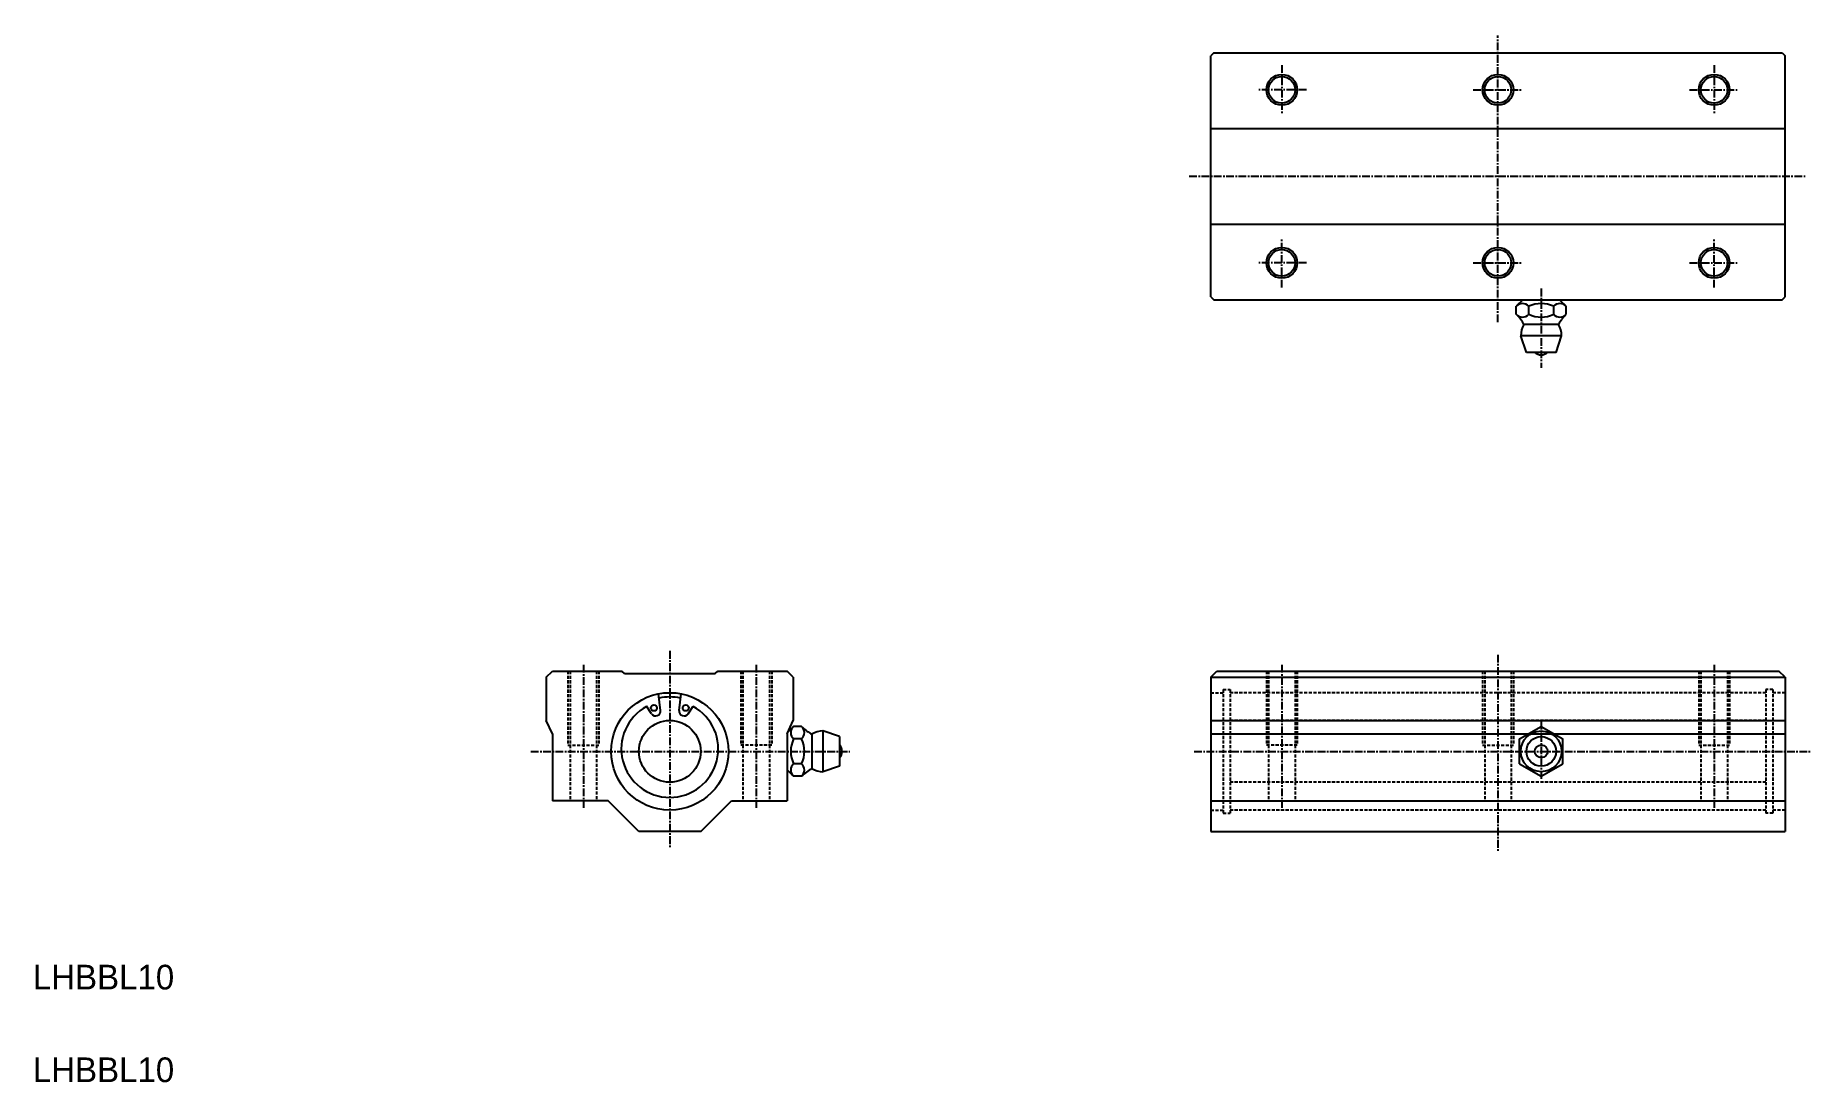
# Model space of a CAD drawing. Extents: x 10 to 298, y 10 to 179.
import ezdxf

# ---------------------------------------------------------------- set-up
doc = ezdxf.new("R2010")
doc.units = 0
doc.linetypes.add('CENTER', pattern=[2, 1.25, -0.25, 0.25, -0.25])
doc.linetypes.add('DASHED', pattern=[0.75, 0.5, -0.25])
doc.layers.get('0').update_dxf_attribs({"linetype": 'CONTINUOUS'})
doc.layers.add('CENTER', color=1, linetype='CENTER')

# ---------------------------------------------------------------- blocks, each defined once
blk = doc.blocks.new('A$C0BF40FBB')
at = {"color": 7, "linetype": 'CONTINUOUS'}
for p, q in [((-3.5, 2.021), (0, 4.041)), ((0, 4.041), (3.5, 2.021)), ((-3.5, -2.021), (-3.5, 2.021)), ((3.5, -2.021), (3.5, 2.021)), ((-3.5, -2.021), (0, -4.041)), ((0, -4.041), (3.5, -2.021))]:
    blk.add_line(p, q, dxfattribs=at)
for radius in [3.3, 2.4, 1.049]:
    blk.add_circle((0, 0), radius, dxfattribs=at)
blk = doc.blocks.new('A$C75322640')
at = {"color": 7, "linetype": 'CONTINUOUS'}
for p, q in [((-3, 0), (-4.04, -1.04)), ((0, 0), (0, 0)), ((-4.04, -2.34), (-4.04, -1.04)), ((-2.02, -2.34), (-2.02, -1.04)), ((2.02, -2.34), (2.02, -1.04)), ((4.04, -1.04), (3.13, -0.13)), ((4.04, -2.34), (4.04, -1.04)), ((2.8, -4), (-2.8, -4)), ((-2.4, -8.5), (-3.3, -5.8)), ((3.3, -5.8), (-3.3, -5.8)), ((-1.05, -8.5), (-2.4, -8.5)), ((1.05, -8.5), (-1.05, -8.5)), ((2.4, -8.5), (1.05, -8.5)), ((2.4, -8.5), (3.3, -5.8))]:
    blk.add_line(p, q, dxfattribs=at)
for centre, radius, start, end in [((-3.03, -1.95), 1.36, 41.9851, 138.0149), ((-3.03, -1.43), 1.36, 221.9851, 318.0149), ((-8.15, -6.71), 6, 26.874, 46.757), ((0, -5.35), 4.76, 64.8911, 115.1089), ((0, 1.97), 4.76, 244.8911, 295.1089), ((3.03, -1.95), 1.36, 41.985, 138.0149), ((3.03, -1.43), 1.36, 221.9851, 318.015), ((8.15, -6.71), 6, 135.0047, 153.126), ((0.19, -5.8), 3.49, 148.9518, 180), ((-0.19, -5.8), 3.49, 0, 31.0482), ((0, -7.33), 1.57, 228.2478, 311.7522)]:
    blk.add_arc(centre, radius, start, end, dxfattribs=at)

msp = doc.modelspace()

# ---------------------------------------------------------------- linework, layer by layer
at = {"color": 7, "linetype": 'CONTINUOUS'}
for p, q in [((201.25, 176.64), (200.75, 176.14)), ((200.75, 137.14), (200.75, 176.14)), ((201.25, 176.64), (293.25, 176.64)), ((293.25, 176.64), (293.75, 176.14)), ((293.75, 137.14), (293.75, 176.14)), ((200.75, 164.39), (293.75, 164.39)), ((200.75, 148.89), (293.75, 148.89)), ((200.75, 137.14), (201.25, 136.64)), ((201.25, 136.64), (293.25, 136.64)), ((293.25, 136.64), (293.75, 137.14)), ((93.15, 75.55), (94.15, 76.55)), ((93.15, 75.55), (93.15, 68.55)), ((94.15, 76.55), (105.4, 76.55)), ((105.8, 76.15), (105.4, 76.55)), ((105.8, 76.15), (120.5, 76.15)), ((120.5, 76.15), (120.9, 76.55)), ((120.9, 76.55), (132.15, 76.55)), ((133.15, 75.55), (132.15, 76.55)), ((133.15, 75.55), (133.15, 68.55)), ((200.75, 75.55), (201.75, 76.55)), ((200.75, 75.55), (200.75, 50.55)), ((200.75, 75.55), (293.75, 75.55)), ((201.75, 76.55), (292.75, 76.55)), ((293.75, 75.55), (292.75, 76.55)), ((293.75, 75.55), (293.75, 50.55)), ((111.64, 70.17), (111.34, 72.87)), ((114.67, 70.17), (114.97, 72.87)), ((110.18, 69.64), (109.39, 70.84)), ((116.13, 69.64), (116.92, 70.84)), ((94.15, 66.41), (93.15, 68.55)), ((94.15, 66.41), (94.15, 55.55)), ((132.15, 66.41), (133.15, 68.55)), ((132.15, 66.41), (132.15, 55.55)), ((200.75, 68.55), (293.75, 68.55)), ((200.75, 66.41), (293.75, 66.41)), ((103.15, 55.55), (94.15, 55.55)), ((108.15, 50.55), (103.15, 55.55)), ((118.15, 50.55), (123.15, 55.55)), ((123.15, 55.55), (132.15, 55.55)), ((200.75, 55.55), (293.75, 55.55)), ((118.15, 50.55), (108.15, 50.55)), ((200.75, 50.55), (293.75, 50.55)), ((214, 50.55), (214, 50.55)), ((247.25, 50.55), (247.25, 50.55))]:
    msp.add_line(p, q, dxfattribs=at)
at = {"color": 3, "linetype": 'DASHED'}
for p, q in [((96.65, 76.55), (96.65, 64.55)), ((97, 76.55), (97, 55.55)), ((101.3, 76.55), (101.3, 55.55)), ((101.65, 76.55), (101.65, 64.55)), ((124.65, 76.55), (124.65, 64.55)), ((125, 76.55), (125, 55.55)), ((129.3, 76.55), (129.3, 55.55)), ((129.65, 76.55), (129.65, 64.55)), ((209.75, 76.55), (209.75, 64.55)), ((210.1, 76.55), (210.1, 55.55)), ((214.4, 76.55), (214.4, 55.55)), ((214.75, 76.55), (214.75, 64.55)), ((244.75, 76.55), (244.75, 64.55)), ((245.1, 76.55), (245.1, 55.55)), ((249.4, 76.55), (249.4, 55.55)), ((249.75, 76.55), (249.75, 64.55)), ((279.75, 76.55), (279.75, 64.55)), ((280.1, 76.55), (280.1, 55.55)), ((284.4, 76.55), (284.4, 55.55)), ((284.75, 76.55), (284.75, 64.55)), ((200.75, 73.05), (202.74, 73.05)), ((202.74, 73.55), (202.74, 53.55)), ((202.74, 73.55), (203.89, 73.55)), ((203.89, 73.55), (203.89, 53.55)), ((290.61, 73.05), (203.89, 73.05)), ((290.61, 73.55), (290.61, 53.55)), ((291.76, 73.55), (290.61, 73.55)), ((291.76, 73.55), (291.76, 53.55)), ((293.75, 73.05), (291.76, 73.05)), ((290.61, 68.55), (203.89, 68.55)), ((96.65, 64.55), (101.65, 64.55)), ((129.65, 64.55), (124.65, 64.55)), ((214.75, 64.55), (209.75, 64.55)), ((244.75, 64.55), (249.75, 64.55)), ((279.75, 64.55), (284.75, 64.55)), ((290.61, 58.55), (203.89, 58.55)), ((200.75, 54.05), (202.74, 54.05)), ((202.74, 53.55), (203.89, 53.55)), ((290.61, 54.05), (203.89, 54.05)), ((291.76, 53.55), (290.61, 53.55)), ((293.75, 54.05), (291.76, 54.05))]:
    msp.add_line(p, q, dxfattribs=at)
at = {"color": 3}
for centre in [(212.25, 170.64), (247.25, 170.64), (282.25, 170.64), (212.25, 142.64), (247.25, 142.64), (282.25, 142.64)]:
    msp.add_circle(centre, 2.5, dxfattribs=at)
at = {"color": 7, "linetype": 'CONTINUOUS'}
for centre, radius in [((212.25, 170.64), 2.15), ((247.25, 170.64), 2.15), ((282.25, 170.64), 2.15), ((212.25, 142.64), 2.15), ((247.25, 142.64), 2.15), ((282.25, 142.64), 2.15), ((113.15, 63.55), 9.5), ((110.57, 70.59), 0.5), ((115.74, 70.59), 0.5), ((113.15, 63.55), 5)]:
    msp.add_circle(centre, radius, dxfattribs=at)
for centre, radius, start, end in [((113.15, 63.55), 8.8, 78.5956, 101.4044), ((113.15, 63.95), 7.85, 118.6775, 61.3225), ((110.85, 70.08), 0.8, 213.5312, 6.53), ((115.46, 70.08), 0.8, 173.47, 326.4688)]:
    msp.add_arc(centre, radius, start, end, dxfattribs=at)
at = {"layer": 'CENTER', "color": 1, "linetype": 'CENTER'}
for p, q in [((247.25, 133.04), (247.25, 179.44)), ((212.25, 174.64), (212.25, 166.64)), ((282.25, 174.64), (282.25, 166.64)), ((216.25, 170.64), (208.25, 170.64)), ((243.25, 170.64), (251.25, 170.64)), ((278.25, 170.64), (286.25, 170.64)), ((197.25, 156.64), (297.17, 156.64)), ((212.25, 138.64), (212.25, 146.64)), ((282.25, 138.64), (282.25, 146.64)), ((216.25, 142.64), (208.25, 142.64)), ((243.25, 142.64), (251.25, 142.64)), ((278.25, 142.64), (286.25, 142.64)), ((254.25, 138.46), (254.25, 125.66)), ((113.15, 79.8), (113.15, 47.88)), ((247.25, 79.2), (247.25, 47.28)), ((99.15, 77.55), (99.15, 54.42)), ((127.15, 77.55), (127.15, 54.42)), ((212.25, 77.55), (212.25, 54.42)), ((282.25, 77.55), (282.25, 54.42)), ((254.25, 68.36), (254.25, 59.03)), ((90.65, 63.55), (142.32, 63.55)), ((198.05, 63.55), (297.85, 63.55))]:
    msp.add_line(p, q, dxfattribs=at)

# ---------------------------------------------------------------- block references
at = {"color": 7, "linetype": 'CONTINUOUS'}
for name, p in [('A$C75322640', (254.25, 136.64)), ('A$C0BF40FBB', (254.25, 63.55))]:
    msp.add_blockref(name, p, dxfattribs=at)
at = {"color": 7, "linetype": 'CONTINUOUS', "rotation": 90}
msp.add_blockref('A$C75322640', (132.15, 63.55), dxfattribs=at)

# ---------------------------------------------------------------- texts
at = {"color": 7, "linetype": 'CONTINUOUS'}
for p in [(10, 25), (10, 10)]:
    msp.add_text('LHBBL10', height=4, dxfattribs=at).set_placement(p)

doc.saveas('drawing.dxf')
